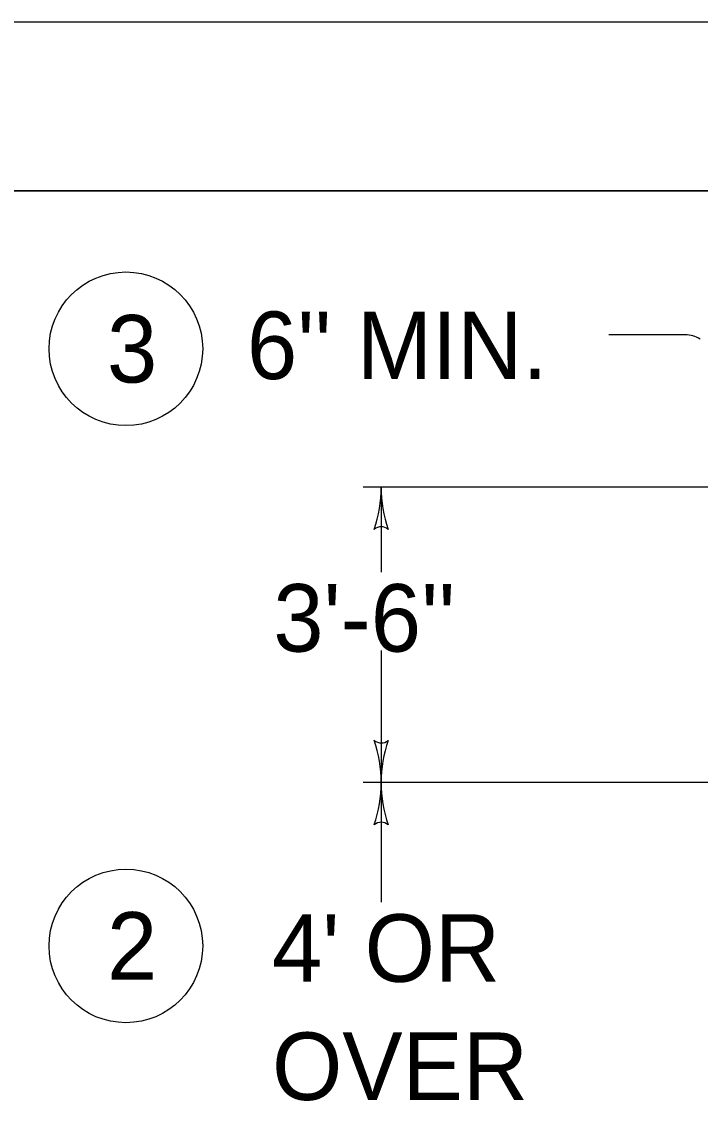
# Model space of a CAD drawing. Extents: x 997.6 to 1036.7, y 998.9 to 1022.7.
# Drawn here: x 1016.963 to 1018.971, y 1018.757 to 1022 of the extents above; entities that cross this region are included whole.
import ezdxf

# ---------------------------------------------------------------- set-up
doc = ezdxf.new("R2010")
doc.units = 0
for name, color, linetype in [('1', 7, 'Continuous'), ('10', 7, 'Continuous'), ('11', 7, 'Continuous'), ('14', 7, 'Continuous')]:
    doc.layers.add(name, color=color, linetype=linetype)

msp = doc.modelspace()

# ---------------------------------------------------------------- linework, layer by layer
at = {"layer": '1'}
for p, q in [((1018.9264, 1021.0737), (1018.7003, 1021.0737)), ((1019.991, 1020.6223), (1017.9734, 1020.6223)), ((1018.0264, 1020.6223), (1018.0264, 1020.3709)), ((1018.0264, 1020.1386), (1018.0264, 1019.7473)), ((1020.2855, 1019.7473), (1017.9734, 1019.7473)), ((1018.0264, 1019.7473), (1018.0264, 1019.3936))]:
    msp.add_line(p, q, dxfattribs=at)
for centre in [(1017.2705, 1021.032), (1017.2705, 1019.2636)]:
    msp.add_circle(centre, 0.2274, dxfattribs=at)
for centre, radius, start, end in [((1018.9264, 1020.9903), 0.0833, 57.9267, 90), ((1017.6355, 1020.6223), 0.3909, 341.3472, 359.9939), ((1018.4174, 1020.6223), 0.3909, 180, 198.6688), ((1018.4174, 1020.6223), 0.3909, 179.9878, 180), ((1018.0264, 1020.4736), 0.0313, 48.7746, 130.8913), ((1018.0265, 1019.8959), 0.0313, 228.7746, 310.8913), ((1017.6355, 1019.7473), 0.3909, 0, 18.6688), ((1018.4174, 1019.7473), 0.3909, 161.3472, 179.9939), ((1017.6355, 1019.7473), 0.3909, 341.3472, 359.9939), ((1018.4174, 1019.7473), 0.3909, 180, 198.6688), ((1018.4174, 1019.7473), 0.3909, 179.9878, 180), ((1017.6355, 1019.7473), 0.3909, 359.9878, 0), ((1018.0264, 1019.5986), 0.0313, 48.7746, 130.8913)]:
    msp.add_arc(centre, radius, start, end, dxfattribs=at)
at = {"layer": '10'}
msp.add_line((1007, 1021.5), (1035.5, 1021.5), dxfattribs=at)
at = {"layer": '11'}
msp.add_lwpolyline([(1007, 1000.5), (1035.5, 1000.5), (1035.5, 1021.5), (1007, 1021.5)], close=True, dxfattribs=at)
at = {"layer": '14'}
msp.add_line((1000, 1022), (1036, 1022), dxfattribs=at)

# ---------------------------------------------------------------- texts
at = {"layer": '1'}
for s, p in [('3', (1017.2146, 1020.932)), ("6'' MIN.", (1017.629, 1020.9423)), ("3'-6''", (1017.7069, 1020.1351)), ('2', (1017.2146, 1019.1636)), ("4' OR", (1017.7033, 1019.1573)), ('OVER', (1017.7033, 1018.8073))]:
    msp.add_text(s, height=0.2, dxfattribs=at).set_placement(p)

doc.saveas('drawing.dxf')
